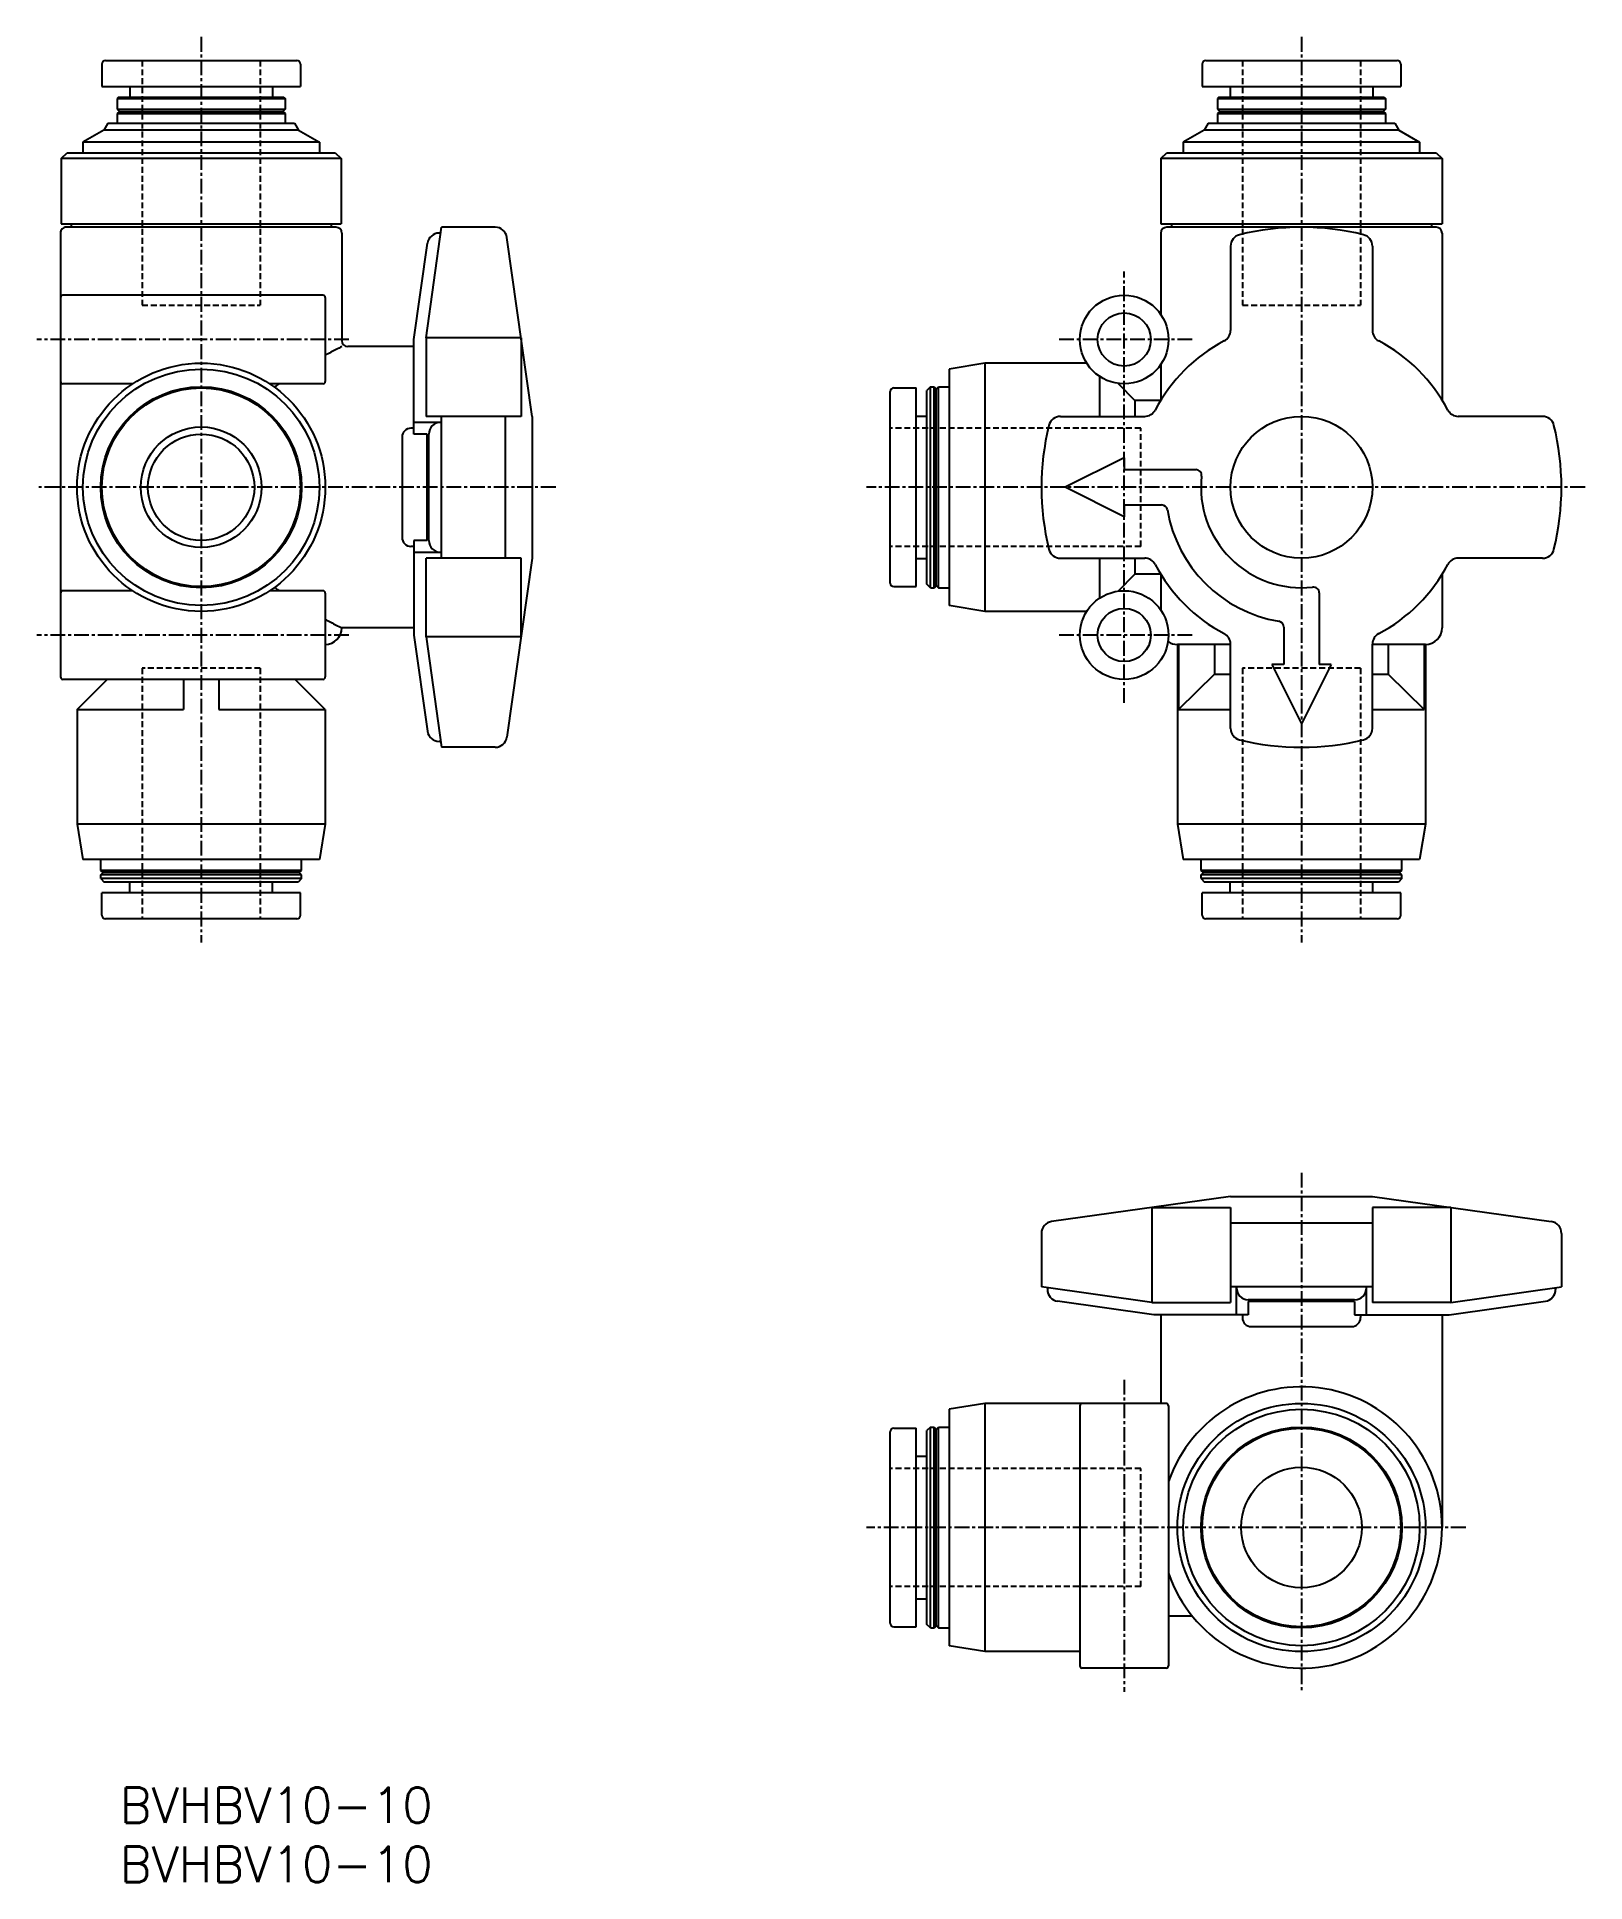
# Model space of a CAD drawing. Extents: x -7 to 124, y 0 to 156.
import ezdxf

# ---------------------------------------------------------------- set-up
doc = ezdxf.new("R2010")
doc.units = 0
doc.linetypes.add('CENTER', pattern=[2, 1.25, -0.25, 0.25, -0.25])
doc.linetypes.add('DASHED', pattern=[0.75, 0.5, -0.25])
doc.layers.get('0').update_dxf_attribs({"linetype": 'CONTINUOUS'})
doc.layers.add('CENTER', color=1, linetype='CENTER')
doc.styles.get("Standard").update_dxf_attribs({"font": 'txt.shx'})

msp = doc.modelspace()

# ---------------------------------------------------------------- linework, layer by layer
at = {"color": 7, "linetype": 'CONTINUOUS'}
for p, q in [((-1.499992, 153.79999), (-1.499992, 151.89999)), ((-1.199972, 154.09999), (15.000008, 154.09999)), ((15.300028, 153.79999), (15.300028, 151.89999)), ((91.599999, 153.79999), (91.599999, 151.89999)), ((91.900002, 154.09999), (108.099999, 154.09999)), ((108.400002, 153.79999), (108.400002, 151.89999)), ((-1.499992, 151.89999), (15.300028, 151.89999)), ((0.875008, 151.89999), (0.875008, 151)), ((12.925028, 151.89999), (12.925028, 151)), ((91.599999, 151.89999), (108.400002, 151.89999)), ((93.974999, 151.89999), (93.974999, 151)), ((106.025002, 151.89999), (106.025002, 151)), ((-0.099992, 151), (-0.199992, 150.89999)), ((-0.199982, 149.97499), (0.000008, 149.8)), ((-0.199972, 150.89999), (-0.199972, 149.97499)), ((-0.199972, 150.89999), (14.000008, 150.89999)), ((-0.199972, 149.97499), (14.000008, 149.97499)), ((-0.100002, 151), (13.899998, 151)), ((14.000018, 149.97498), (13.800018, 149.79998)), ((13.900018, 150.99999), (14.000008, 150.89999)), ((14.000008, 150.89999), (14.000008, 149.97499)), ((92.99999, 151), (92.899991, 150.9)), ((92.900002, 150.89999), (92.900002, 149.97499)), ((92.900002, 150.89999), (107.099999, 150.89999)), ((92.900002, 149.97499), (107.099999, 149.97499)), ((92.900007, 149.97498), (93.100003, 149.79999)), ((92.999993, 151), (106.999993, 151)), ((107.099987, 149.975), (106.899989, 149.8)), ((106.999998, 150.99999), (107.099995, 150.89999)), ((107.099999, 150.89999), (107.099999, 149.97499)), ((-0.999992, 148.8), (-1.346402, 148.2)), ((-0.999992, 148.79999), (14.800028, 148.79999)), ((0.000018, 149.79999), (-0.199992, 149.62499)), ((-0.199972, 149.625), (-0.199972, 148.79999)), ((-0.199972, 149.625), (14.000008, 149.625)), ((0.000008, 149.79999), (13.800028, 149.79999)), ((13.800008, 149.8), (14.000008, 149.625)), ((14.000008, 149.625), (14.000008, 148.79999)), ((14.800008, 148.79998), (15.146418, 148.19999)), ((92.099999, 148.79999), (91.75359, 148.19999)), ((92.099999, 148.79999), (107.900002, 148.79999)), ((93.100002, 149.79999), (92.900002, 149.62499)), ((92.900002, 149.625), (92.900002, 148.79999)), ((92.900002, 149.625), (107.099999, 149.625)), ((93.099999, 149.79999), (106.900002, 149.79999)), ((106.900004, 149.79999), (107.099999, 149.62499)), ((107.099999, 149.625), (107.099999, 148.79999)), ((107.89999, 148.8), (108.246411, 148.19998)), ((-3.100002, 147.18756), (-3.100002, 146.29999)), ((16.899998, 147.18756), (-3.100002, 147.18756)), ((-1.346392, 148.19998), (-3.099982, 147.18755)), ((15.146428, 148.2), (-1.346402, 148.2)), ((15.146418, 148.2), (16.900008, 147.18756)), ((16.899998, 147.18756), (16.899998, 146.29999)), ((91.75358, 148.2), (89.999989, 147.18756)), ((89.999993, 147.18756), (89.999993, 146.29999)), ((109.999993, 147.18756), (89.999993, 147.18756)), ((108.246407, 148.2), (91.753594, 148.2)), ((108.246415, 148.2), (110.000004, 147.18756)), ((109.999993, 147.18756), (109.999993, 146.29999)), ((-4.949982, 145.79999), (-4.449982, 146.29999)), ((18.750008, 145.79999), (-4.949972, 145.79999)), ((-4.949972, 145.79999), (-4.949972, 140.29999)), ((-4.449972, 146.29999), (18.250008, 146.29999)), ((18.250018, 146.29998), (18.750008, 145.79999)), ((18.750008, 145.79999), (18.750008, 140.29999)), ((88.099997, 145.79999), (88.599997, 146.29999)), ((111.899999, 145.79999), (88.100002, 145.79999)), ((88.100002, 145.79999), (88.100002, 140.29999)), ((88.600002, 146.29999), (111.399999, 146.29999)), ((111.400001, 146.29999), (111.899991, 145.8)), ((111.899999, 145.79999), (111.899999, 140.29999)), ((-4.999992, 139.5), (-4.999992, 101.95)), ((-4.949972, 140.29999), (18.750008, 140.29999)), ((18.300028, 140), (-4.499992, 140)), ((-4.100002, 140.29999), (-4.100002, 140)), ((17.899998, 140.29999), (17.899998, 140)), ((18.800028, 139.5), (18.800028, 130.39999)), ((25.930808, 130.64911), (27.244988, 139.99999)), ((27.174718, 139.5), (27.034158, 139.5)), ((31.782078, 140), (27.244968, 140)), ((34.900018, 123.99999), (32.772338, 139.13917)), ((88.099999, 139.5), (88.099999, 132.61009)), ((88.100002, 140.29999), (111.899999, 140.29999)), ((111.400002, 140), (88.599999, 140)), ((88.999993, 140.29999), (88.999993, 140)), ((110.999993, 140.29999), (110.999993, 140)), ((111.900002, 139.5), (111.900002, 125.37495)), ((24.900018, 130.49999), (26.043908, 138.63916)), ((93.999993, 138.39607), (93.999993, 131.26649)), ((105.999993, 138.39607), (105.999993, 131.26649)), ((17.200018, 134.25), (-4.799982, 134.25)), ((17.399998, 134.04999), (17.399998, 126.95)), ((24.899998, 129.89999), (19.300028, 129.89999)), ((24.899998, 122.5), (24.899998, 130.5)), ((25.930798, 130.64911), (25.930798, 124)), ((33.965558, 130.64911), (25.930798, 130.64911)), ((33.965558, 130.64911), (33.965558, 124)), ((73.200003, 128.5), (70.200003, 128)), ((81.827858, 128.5), (73.19999, 128.5)), ((73.19999, 128.5), (73.19999, 107.5)), ((88.099999, 128.38989), (88.099999, 125.37495)), ((1.095928, 126.75), (-4.799982, 126.75)), ((17.200018, 126.75), (12.704108, 126.75)), ((68.599989, 126.5), (68.29999, 126.2)), ((68.599984, 109.5), (68.599984, 126.5)), ((68.599984, 126.5), (68.924996, 126.5)), ((68.924996, 109.5), (68.924996, 126.5)), ((68.925005, 126.49998), (69.100001, 126.29999)), ((69.099985, 126.3), (69.274986, 126.5)), ((69.275002, 109.5), (69.275002, 126.5)), ((69.275002, 126.5), (70.19999, 126.5)), ((70.19999, 128), (70.19999, 108)), ((82.900002, 127.39314), (82.900002, 124)), ((84.483417, 126.78574), (85.899997, 125.34846)), ((65.19999, 109.89999), (65.19999, 126.09999)), ((65.500008, 126.39999), (67.400002, 126.39999)), ((67.400002, 109.59999), (67.400002, 126.39999)), ((68.299996, 109.79999), (68.299996, 126.2)), ((69.099984, 109.7), (69.099984, 126.29999)), ((85.900002, 125.34846), (85.900002, 124)), ((88.083626, 125.34846), (85.900002, 125.34846)), ((24.899998, 123.5), (27.244968, 123.5)), ((33.965558, 124), (25.930798, 124)), ((27.244968, 112), (27.244968, 124)), ((32.651348, 112), (32.651348, 124)), ((33.399998, 124), (33.399998, 124)), ((34.899998, 124), (34.899998, 112)), ((67.400002, 124.02499), (68.299996, 124.02499)), ((79.60392, 124), (86.733498, 124)), ((120.39608, 124), (113.266503, 124)), ((23.899998, 122.25), (23.899998, 113.75)), ((24.899998, 123), (24.649998, 123)), ((26.024328, 122.5), (24.899998, 122.5)), ((26.024328, 113.5), (26.024328, 122.5)), ((26.164898, 113.5), (26.164898, 122.5)), ((85.000003, 120.500007), (79.999993, 118.000004)), ((84.999993, 120.5), (84.999993, 119.5)), ((84.999993, 119.5), (91.055733, 119.5)), ((85.000003, 115.500014), (80.000003, 118.000014)), ((84.999993, 116.5), (84.999993, 115.5)), ((84.999993, 116.5), (88.167843, 116.5)), ((24.899998, 113), (24.649998, 113)), ((24.899998, 113.5), (24.899998, 105.5)), ((26.024328, 113.5), (24.899998, 113.5)), ((24.899998, 112.5), (27.244968, 112.5)), ((33.965558, 112), (25.930798, 112)), ((25.930798, 105.35088), (25.930798, 112)), ((34.900028, 112), (32.772358, 96.86081)), ((33.399998, 112), (33.399998, 112)), ((33.965558, 105.35088), (33.965558, 112)), ((67.400002, 111.97499), (68.299996, 111.97499)), ((79.60392, 112), (86.733498, 112)), ((82.900002, 112), (82.900002, 108.60684)), ((85.900002, 112), (85.900002, 110.65152)), ((120.39608, 112), (113.266503, 112)), ((65.500008, 109.59999), (67.400002, 109.59999)), ((68.599985, 109.5), (68.299992, 109.8)), ((68.599984, 109.5), (68.924996, 109.5)), ((68.92499, 109.5), (69.09999, 109.7)), ((69.099995, 109.69999), (69.27499, 109.5)), ((69.275002, 109.5), (70.19999, 109.5)), ((84.483404, 109.21425), (85.899987, 110.65153)), ((88.083626, 110.65152), (85.900002, 110.65152)), ((88.099999, 110.62503), (88.099999, 107.61009)), ((111.900002, 110.62503), (111.900002, 106.09999)), ((1.095928, 109.25), (-4.799982, 109.25)), ((17.200018, 109.25), (12.704108, 109.25)), ((17.399998, 109.04999), (17.399998, 101.95)), ((73.200009, 107.49999), (70.200009, 107.99999)), ((101.499993, 109.055725), (101.499993, 103.000015)), ((81.827858, 107.5), (73.19999, 107.5)), ((98.499993, 106.167846), (98.499993, 103.000015)), ((18.800028, 106.09999), (18.800028, 106.09999)), ((24.899998, 106.09999), (18.800028, 106.09999)), ((24.900028, 105.5), (26.043908, 97.36082)), ((33.965558, 105.35088), (25.930798, 105.35088)), ((25.930808, 105.35088), (27.244988, 96)), ((89.499993, 104.7), (89.499993, 89.5)), ((93.999993, 104.7), (89.499993, 104.7)), ((89.607689, 104.7), (89.607689, 99.2)), ((92.651528, 104.7), (92.651528, 102.2)), ((93.999993, 97.60391), (93.999993, 104.73349)), ((105.999993, 97.60391), (105.999993, 104.73349)), ((110.499993, 104.7), (105.999993, 104.7)), ((107.348473, 104.7), (107.348473, 102.2)), ((110.392296, 104.7), (110.392296, 99.2)), ((110.499993, 104.7), (110.499993, 89.5)), ((17.200018, 101.75), (-4.799982, 101.75)), ((-3.599992, 99.2), (-1.049992, 101.75)), ((5.399998, 101.75), (5.399998, 99.2)), ((8.399998, 101.75), (8.399998, 99.2)), ((17.400008, 99.2), (14.850018, 101.74999)), ((92.651518, 102.2), (89.607681, 99.2)), ((92.651528, 102.2), (93.999993, 102.2)), ((98.499993, 103.000015), (97.499993, 103.000015)), ((97.500003, 102.999999), (100.000003, 98.000005)), ((102.499993, 102.999992), (100.000003, 98.000011)), ((102.499993, 103.000015), (101.499993, 103.000015)), ((105.999993, 102.2), (107.348473, 102.2)), ((107.348479, 102.19998), (110.39231, 99.19999)), ((-3.600002, 99.2), (-3.600002, 89.5)), ((-3.600002, 99.2), (5.399998, 99.2)), ((8.399998, 99.2), (17.399998, 99.2)), ((17.399998, 99.2), (17.399998, 89.5)), ((89.607689, 99.2), (93.999993, 99.2)), ((105.999993, 99.2), (110.392296, 99.2)), ((27.174718, 96.5), (27.034158, 96.5)), ((31.782078, 96), (27.244968, 96)), ((17.399998, 89.5), (-3.600002, 89.5)), ((-3.599982, 89.5), (-3.099982, 86.5)), ((17.400008, 89.5), (16.900008, 86.5)), ((110.499993, 89.5), (89.499993, 89.5)), ((89.500001, 89.49999), (90.000001, 86.49999)), ((110.499981, 89.49999), (109.999979, 86.49999)), ((16.899998, 86.5), (-3.100002, 86.5)), ((-1.600002, 85.575), (-1.600002, 86.5)), ((15.399998, 85.575), (15.399998, 86.5)), ((109.999993, 86.5), (89.999993, 86.5)), ((91.499993, 85.575), (91.499993, 86.5)), ((108.499993, 85.575), (108.499993, 86.5)), ((15.399998, 85.575), (-1.600002, 85.575)), ((15.399998, 85.22499), (-1.600002, 85.22499)), ((-1.600002, 84.89999), (-1.600002, 85.22499)), ((15.399998, 84.89999), (-1.600002, 84.89999)), ((-1.399982, 85.39999), (-1.599982, 85.57499)), ((-1.599982, 85.22499), (-1.399982, 85.39999)), ((-1.599982, 84.89999), (-1.299992, 84.59999)), ((15.200018, 85.39999), (-1.399982, 85.39999)), ((15.100018, 84.59999), (-1.299982, 84.59999)), ((0.875008, 83.7), (0.875008, 84.59999)), ((12.925028, 83.7), (12.925028, 84.59999)), ((15.400008, 84.89999), (15.100008, 84.59999)), ((15.400008, 85.225), (15.200008, 85.39999)), ((15.200018, 85.39998), (15.400018, 85.57499)), ((15.399998, 84.89999), (15.399998, 85.22499)), ((91.700008, 85.39998), (91.49999, 85.575)), ((108.499993, 85.575), (91.499993, 85.575)), ((108.499993, 85.22499), (91.499993, 85.22499)), ((91.499993, 84.89999), (91.499993, 85.22499)), ((108.499993, 84.89999), (91.499993, 84.89999)), ((91.499997, 84.89999), (91.799991, 84.6)), ((91.500006, 85.22499), (91.700006, 85.39999)), ((108.299996, 85.39999), (91.69999, 85.39999)), ((108.19999, 84.59999), (91.799996, 84.59999)), ((93.974999, 83.7), (93.974999, 84.59999)), ((106.025002, 83.7), (106.025002, 84.59999)), ((108.499995, 84.9), (108.199995, 84.6)), ((108.299988, 85.40001), (108.499987, 85.575)), ((108.5, 85.22499), (108.300005, 85.39999)), ((108.499993, 84.89999), (108.499993, 85.22499)), ((15.300028, 83.7), (-1.499992, 83.7)), ((-1.499992, 81.79999), (-1.499992, 83.7)), ((15.300028, 81.79999), (15.300028, 83.7)), ((108.400002, 83.7), (91.599999, 83.7)), ((91.599999, 81.79999), (91.599999, 83.7)), ((108.400002, 81.79999), (108.400002, 83.7)), ((15.000008, 81.5), (-1.199972, 81.5)), ((108.099999, 81.5), (91.900002, 81.5)), ((93.999997, 57.99999), (78.860829, 55.87232)), ((94, 58), (106, 58)), ((106.000014, 57.99999), (121.139183, 55.87232)), ((87.350891, 57.06552), (87.350891, 49.03078)), ((87.350891, 57.06552), (94, 57.06552)), ((94, 57.06552), (94, 49.03078)), ((94, 56.5), (94, 56.5)), ((106, 57.06552), (106, 49.03078)), ((112.649109, 57.06552), (106, 57.06552)), ((106, 56.5), (106, 56.5)), ((112.649109, 57.06552), (112.649109, 49.03078)), ((78.000016, 54.88205), (78.000016, 50.34496)), ((106, 55.75134), (94, 55.75134)), ((122, 54.88205), (122, 50.34496)), ((87.35089, 49.03078), (78.000007, 50.34496)), ((78.500016, 50.27469), (78.500016, 50.13414)), ((106, 50.34496), (94, 50.34496)), ((94.5, 48), (94.5, 50.34496)), ((105.5, 48), (105.5, 50.34496)), ((112.649107, 49.03077), (122.000008, 50.34495)), ((121.5, 50.27469), (121.5, 50.13414)), ((87.499991, 48), (79.360833, 49.14388)), ((87.350891, 49.03078), (94, 49.03078)), ((104.5, 49.26486), (95.5, 49.26486)), ((95.5, 49.12431), (95.5, 48)), ((104.5, 49.12431), (95.5, 49.12431)), ((104.5, 49.12431), (104.5, 48)), ((112.649109, 49.03078), (106, 49.03078)), ((112.500006, 47.99999), (120.639183, 49.14388)), ((95.5, 48), (87.5, 48)), ((88.100006, 48), (88.100006, 40.5)), ((95, 48), (95, 47.75)), ((95.75, 47), (104.25, 47)), ((104.5, 48), (112.5, 48)), ((105, 48), (105, 47.75)), ((111.90001, 48), (111.90001, 30)), ((70.199997, 40), (70.199997, 19.99999)), ((73.200003, 40.49999), (70.200002, 39.99999)), ((73.199997, 40.5), (73.199997, 19.49999)), ((88.550003, 40.5), (73.199997, 40.5)), ((81.250016, 40.29999), (81.250016, 18.3)), ((88.75, 40.29999), (88.75, 18.3)), ((65.199997, 21.89999), (65.199997, 38.09999)), ((65.500016, 38.39999), (67.40001, 38.39999)), ((67.40001, 21.59999), (67.40001, 38.39999)), ((68.600003, 38.5), (68.300003, 38.2)), ((68.300003, 21.8), (68.300003, 38.2)), ((68.599991, 38.5), (68.925003, 38.5)), ((68.599991, 21.49999), (68.599991, 38.5)), ((68.925003, 21.49999), (68.925003, 38.5)), ((68.925003, 38.49999), (69.1, 38.3)), ((69.099991, 21.69999), (69.099991, 38.29999)), ((69.099998, 38.3), (69.274999, 38.5)), ((69.27501, 21.49999), (69.27501, 38.5)), ((69.27501, 38.5), (70.199997, 38.5)), ((67.40001, 36.02499), (68.300003, 36.02499)), ((67.40001, 23.97499), (68.300003, 23.97499)), ((90.760956, 22.49999), (88.75, 22.49999)), ((65.500016, 21.59999), (67.40001, 21.59999)), ((68.599993, 21.5), (68.3, 21.8)), ((68.599991, 21.49999), (68.925003, 21.49999)), ((68.925002, 21.49999), (69.100002, 21.7)), ((69.099996, 21.7), (69.275011, 21.49998)), ((69.27501, 21.49999), (70.199997, 21.49999)), ((73.200012, 19.49999), (70.200011, 19.99999)), ((81.250016, 19.49999), (73.199997, 19.49999)), ((88.550003, 18.09999), (81.449997, 18.09999))]:
    msp.add_line(p, q, dxfattribs=at)
at = {"color": 3, "linetype": 'DASHED'}
for p, q in [((1.899998, 154.09999), (1.899998, 133.39999)), ((11.899998, 154.09999), (11.899998, 133.39999)), ((94.999993, 154.09999), (94.999993, 133.39999)), ((104.999993, 154.09999), (104.999993, 133.39999)), ((1.899998, 133.39999), (11.899998, 133.39999)), ((94.999993, 133.39999), (104.999993, 133.39999)), ((86.400002, 123), (65.19999, 123)), ((86.400002, 113), (86.400002, 123)), ((86.400002, 113), (65.19999, 113)), ((11.899998, 102.7), (1.899998, 102.7)), ((1.899998, 102.7), (1.899998, 81.5)), ((11.899998, 102.7), (11.899998, 81.5)), ((104.999993, 102.7), (94.999993, 102.7)), ((94.999993, 102.7), (94.999993, 81.5)), ((104.999993, 102.7), (104.999993, 81.5)), ((86.40001, 35), (65.199997, 35)), ((86.40001, 25), (86.40001, 35)), ((86.40001, 25), (65.199997, 25))]:
    msp.add_line(p, q, dxfattribs=at)
at = {"color": 7, "linetype": 'CONTINUOUS'}
for points in [[(18.800028, 129.89999, 0.003081273), (18.330668, 129.66167, 0.0030178872), (17.863998, 129.41751, 0.0029860395), (17.400338, 129.1678)], [(13.494368, 126.74999, 0.0011522644), (13.363788, 126.65767, 0.0011701969), (13.233638, 126.56475, 0.0011889079), (13.103928, 126.47121)], [(13.103918, 109.52879, 0.0011888862), (13.233628, 109.43525, 0.0011701844), (13.363778, 109.34232, 0.0011522609), (13.494358, 109.25)], [(17.399938, 106.83241, 0.002986744), (17.863708, 106.58263, 0.0030182232), (18.330428, 106.33844, 0.0030828977), (18.800028, 106.09999)]]:
    msp.add_lwpolyline(points, format="xyb", dxfattribs=at)
for centre, radius in [((85.000008, 130.5), 3.75), ((85.000008, 130.5), 2.25), ((6.899998, 118), 10.5), ((6.899998, 118), 10), ((6.899998, 118), 8.5), ((6.899998, 118), 8.4), ((99.999993, 118), 6), ((6.899998, 118), 5.1), ((6.899998, 118), 4.5), ((85.000008, 105.5), 3.75), ((85.000008, 105.5), 2.25), ((100, 30), 10.5), ((100, 30), 10), ((100, 30), 8.5), ((100, 30), 8.4), ((100, 30), 5.1)]:
    msp.add_circle(centre, radius, dxfattribs=at)
for centre, radius, start, end in [((-1.199972, 153.79999), 0.3, 90, 180), ((15.000008, 153.79999), 0.3, 0, 90), ((91.900002, 153.79999), 0.3, 90, 180), ((108.099999, 153.79999), 0.3, 0, 90), ((-4.499992, 139.5), 0.5, 89.99999, 180), ((18.300028, 139.5), 0.5, 0, 90), ((27.034158, 138.5), 1, 90, 171.99998), ((27.034158, 138.5), 1, 90, 171.99998), ((31.782078, 139), 1, 8.000018, 90), ((88.599999, 139.5), 0.5, 90, 180), ((94.999993, 138.39607), 1, 103.77415, 180), ((99.999993, 118), 22, 76.22585, 103.77415), ((104.999993, 138.39607), 1, 0, 76.2258), ((111.400002, 139.5), 0.5, 0, 90), ((-4.799982, 134.04999), 0.2, 89.99999, 180), ((17.200018, 134.04999), 0.2, 0, 90), ((92.999993, 131.26649), 1, 297.818117, 0.000003), ((106.999993, 131.26649), 1, 180, 242.18183), ((19.300028, 130.39999), 0.5, 180, 270), ((99.999993, 118), 14, 117.81814, 152.18186), ((99.999993, 118), 14, 27.81814, 62.18186), ((-4.799982, 126.95), 0.2, 180, 270), ((17.200018, 126.95), 0.2, 270, 0), ((65.500008, 126.09999), 0.3, 90, 180), ((27.164898, 122.5), 1, 90, 180), ((79.60392, 123), 1, 90, 166.22585), ((86.733498, 125), 1, 270, 332.181859), ((113.266503, 125), 1, 207.81813, 270), ((120.39608, 123), 1, 13.77416, 90), ((24.649998, 122.25), 0.75, 90, 180), ((99.999993, 118), 22, 166.22586, 193.77414), ((99.999993, 118), 22, 346.225856, 13.77414), ((91.055733, 119), 0.5, 353.62065, 90), ((99.999993, 118), 8.5, 173.62063, 276.37937), ((88.167843, 116), 0.5, 9.5940312, 90), ((99.999993, 118), 11.5, 189.59407, 260.40593), ((24.649998, 113.75), 0.75, 180, 270), ((27.164898, 113.5), 1, 180, 270), ((79.60392, 113), 1, 193.77409, 270), ((120.39608, 113), 1, 270, 346.225892), ((86.733498, 111), 1, 27.81817, 90.00001), ((99.999993, 118), 14, 207.81815, 242.18186), ((99.999993, 118), 14, 297.818136, 332.181854), ((113.266503, 111), 1, 90, 152.18185), ((65.500008, 109.89999), 0.3, 180, 270), ((100.999993, 109.055725), 0.5, 0, 96.379347), ((-4.799982, 109.04999), 0.2, 89.99999, 180), ((17.200018, 109.04999), 0.2, 0, 90), ((97.999993, 106.167846), 0.5, 0, 80.405969), ((17.399998, 106.09999), 1.4, 270, 0), ((89.499993, 106.09999), 1.4, 235.58346, 270), ((92.999993, 104.73349), 1, 0, 62.1819), ((106.999993, 104.73349), 1, 117.81815, 180), ((110.499993, 106.09999), 1.4, 270, 0), ((-4.799982, 101.95), 0.2, 180, 270), ((17.200018, 101.95), 0.2, 270, 0), ((27.034158, 97.5), 1, 187.99991, 270), ((27.034158, 97.5), 1, 187.99991, 270), ((31.782078, 97), 1, 270, 352.00009), ((94.999993, 97.60391), 1, 180, 256.22584), ((104.999993, 97.60391), 1, 283.774108, 0), ((99.999993, 118), 22, 256.22585, 283.774144), ((-1.199972, 81.79999), 0.3, 180, 270), ((15.000008, 81.79999), 0.3, 270, 0), ((91.900002, 81.79999), 0.3, 180, 270), ((108.099999, 81.79999), 0.3, 270, 0), ((79.000016, 54.88205), 1, 98, 180), ((121, 54.88205), 1, 0, 82.00008), ((79.500016, 50.13414), 1, 180, 262), ((79.500016, 50.13414), 1, 180, 262), ((95.5, 50.26486), 1, 180, 270), ((104.5, 50.26486), 1, 270, 0), ((120.5, 50.13414), 1, 277.9999174, 0), ((120.5, 50.13414), 1, 277.9999174, 0), ((95.75, 47.75), 0.75, 180, 270), ((104.25, 47.75), 0.75, 270, 0), ((100, 30), 11.9, 199.0247, 160.9753), ((81.449997, 40.29999), 0.2, 90, 180), ((88.550003, 40.29999), 0.2, 0.000004, 90), ((65.500016, 38.09999), 0.3, 90, 180), ((65.500016, 21.89999), 0.3, 180, 270), ((81.449997, 18.3), 0.2, 180, 270), ((88.550003, 18.3), 0.2, 270, 0)]:
    msp.add_arc(centre, radius, start, end, dxfattribs=at)
for p in [(-4.999992, 130.5), (-4.999992, 105.5), (85.000008, 40.5), (85.000008, 18.09999)]:
    msp.add_point(p, dxfattribs=at)
at = {"layer": 'CENTER', "color": 1, "linetype": 'CENTER'}
for p, q in [((6.899998, 156.10001), (6.899998, 79.5)), ((99.999993, 156.10001), (99.999993, 79.5)), ((85.000008, 99.75), (85.000008, 136.25)), ((19.399998, 130.5), (-6.999992, 130.5)), ((90.749993, 130.5), (79.250008, 130.5)), ((36.900002, 118), (-6.999992, 118)), ((123.999993, 118), (63.19999, 118)), ((19.399998, 105.5), (-6.999992, 105.5)), ((90.749993, 105.5), (79.250008, 105.5)), ((100, 60), (100, 16.09999)), ((85.000008, 42.5), (85.000008, 16.09999)), ((113.90001, 30), (63.199997, 30))]:
    msp.add_line(p, q, dxfattribs=at)

# ---------------------------------------------------------------- texts
at = {"color": 7, "linetype": 'CONTINUOUS'}
for p in [(0, 5), (0, 0)]:
    msp.add_text('BVHBV10-10', height=3, dxfattribs=at).set_placement(p)

doc.saveas('drawing.dxf')
